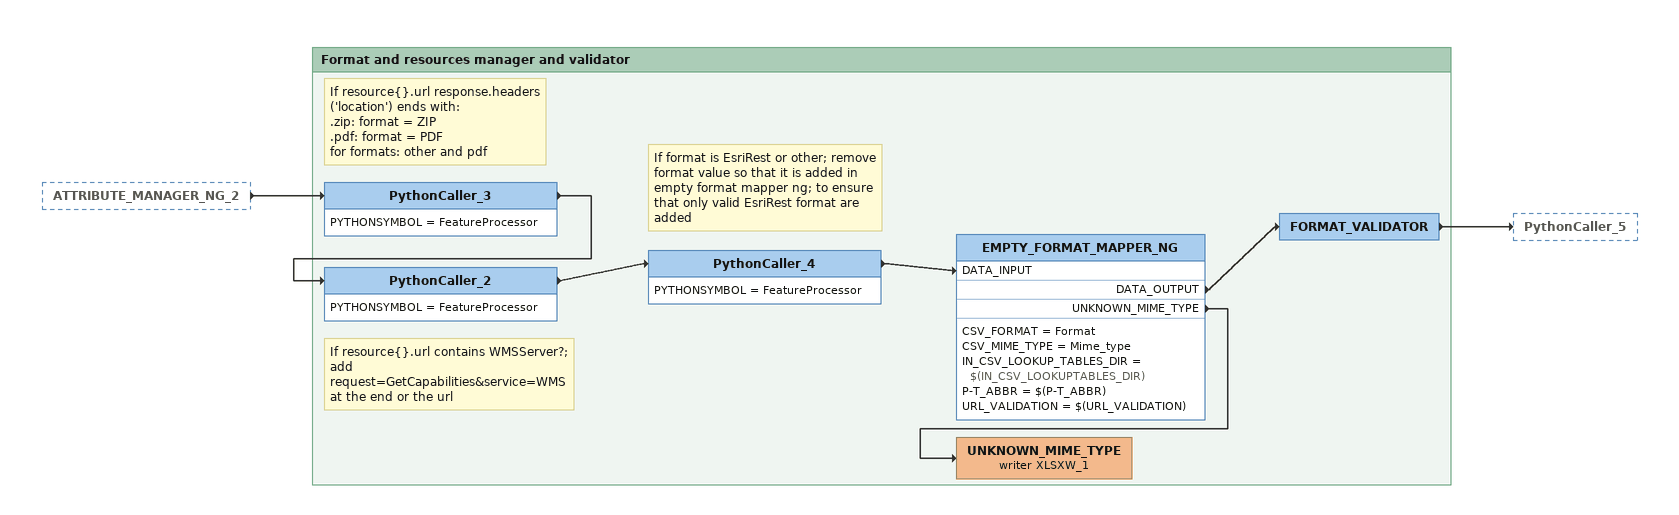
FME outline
ATTRIBUTE_MANAGER_NG_2 [outside]
    -> PythonCaller_3

Bookmark: Format and resources manager and validator
Note: If resource{}.url response.headers ('location') ends with: / .zip: format = ZIP / .pdf: format = PDF / for formats: other and pdf
PythonCaller_3
    PYTHONSYMBOL = FeatureProcessor
    -> PythonCaller_2
Note: If resource{}.url contains WMSServer?; add request=GetCapabilities&service=WMS at the end or the url
PythonCaller_2
    PYTHONSYMBOL = FeatureProcessor
    -> PythonCaller_4
Note: If format is EsriRest or other; remove format value so that it is added in empty format mapper ng; to ensure that only valid EsriRest format are added
PythonCaller_4
    PYTHONSYMBOL = FeatureProcessor
    -> EMPTY_FORMAT_MAPPER_NG [DATA_INPUT]
EMPTY_FORMAT_MAPPER_NG
    CSV_FORMAT = Format
    CSV_MIME_TYPE = Mime_type
    IN_CSV_LOOKUP_TABLES_DIR = $(IN_CSV_LOOKUPTABLES_DIR)
    P-T_ABBR = $(P-T_ABBR)
    URL_VALIDATION = $(URL_VALIDATION)
    DATA_OUTPUT -> FORMAT_VALIDATOR
    UNKNOWN_MIME_TYPE -> UNKNOWN_MIME_TYPE (writer XLSXW_1)
FORMAT_VALIDATOR
    -> PythonCaller_5
UNKNOWN_MIME_TYPE (writer XLSXW_1)
